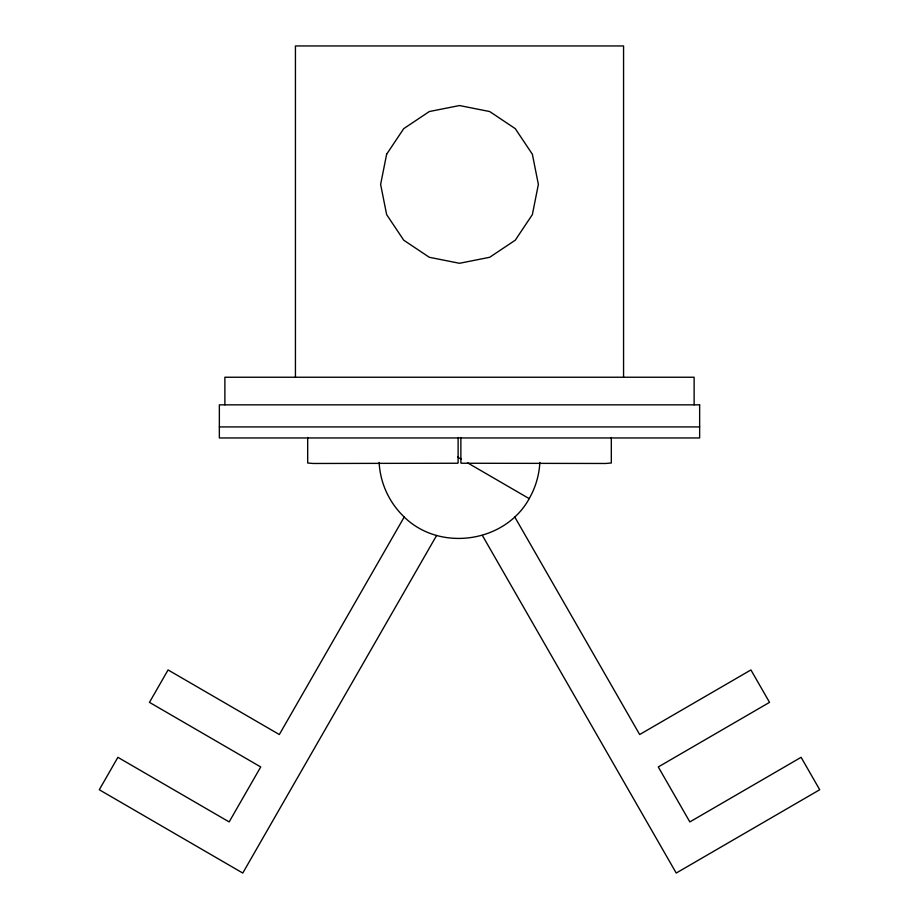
<?xml version="1.0" encoding="UTF-8"?>
<svg xmlns="http://www.w3.org/2000/svg" width="919" height="919" viewBox="0 0 919 919"><rect width="100%" height="100%" fill="white"/><g stroke="black" fill="none" stroke-linecap="round" stroke-linejoin="round"><path stroke-width="1.38" d="M404.36 516.765L279.33 734.534L168.074 669.94L149.464 702.357L260.72 766.951L229.153 821.919L117.896 757.325L99.286 789.743L242.777 873.05L436.605 535.478M219.354 426.921L699.646 426.921M457.651 457.088L461.349 459.247M467.518 462.82L529.206 498.638C504.657 543.439 437.915 552.342 402.591 515.398A81.24 81.24 0 0 1 379.122 462.383M514.64 516.765L639.67 734.534L750.926 669.94L769.536 702.357L658.28 766.951L689.847 821.919L801.104 757.325L819.714 789.743L676.223 873.05L482.395 535.478M694.121 404.842L694.121 377.238L224.879 377.238L224.879 404.842M623.564 377.238L623.564 45.95L295.436 45.95L295.436 377.238M611.319 437.501L611.319 463.004L605.793 463.475L461.625 463.245L460.878 463.004L460.878 437.501M458.121 437.501L458.121 463.004L457.375 463.245L313.207 463.475L307.681 463.004L307.681 437.501M539.867 462.383A81.24 81.24 0 0 1 529.183 498.615M386.635 154.231L380.627 184.42L386.635 214.598L403.728 240.192L429.311 257.286L459.5 263.293L489.689 257.286L515.272 240.192L532.365 214.598L538.373 184.42L532.365 154.231L515.272 128.649L489.689 111.544L459.5 105.547L429.311 111.544L403.728 128.649L386.635 154.231M699.646 404.842L219.354 404.842L219.354 437.961L699.646 437.961L699.646 404.842"/></g></svg>
